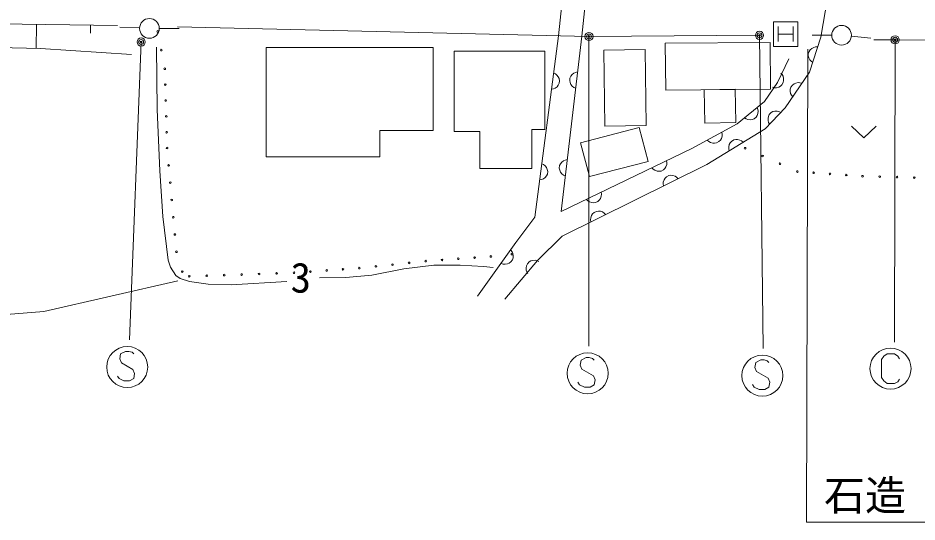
# Model space of a CAD drawing. Units: millimetres, scale not verified. Extents: x 40000 to 680000, y 20000 to 380000.
# Drawn here: x 311031 to 365834, y 262293 to 292990 of the extents above; entities that cross this region are included whole.
import ezdxf
from ezdxf.enums import TextEntityAlignment as Align

# ---------------------------------------------------------------- set-up
doc = ezdxf.new("R2010")
doc.units = ezdxf.units.MM
doc.header["$LTSCALE"] = 1000
for name, color, linetype, lineweight in [('M-BGD', 7, 'Continuous', 13), ('M-BGD-EXST', 7, 'Continuous', 13), ('M-STR-HTXT', 7, 'Continuous', 13)]:
    doc.layers.add(name, color=color, linetype=linetype, lineweight=lineweight)
doc.styles.add('ＭＳ ゴシック', font='')
doc.styles.get('ＭＳ ゴシック').set_extended_font_data('MS Gothic')

msp = doc.modelspace()

# ---------------------------------------------------------------- linework, layer by layer
at = {"layer": 'M-BGD'}
for p, q in [((344850, 300039), (343970, 291908)), ((345403, 291874), (346215, 300017)), ((361128, 298805), (359971, 291813)), ((307215, 292657), (317103, 292532)), ((312159, 292594), (312141, 291141)), ((315455, 292552), (315449, 292068)), ((318447, 292384), (317249, 292438)), ((319647, 292356), (320847, 292356)), ((320760, 292460), (345837, 291864)), ((343970, 291908), (342534, 280857)), ((344140, 281201), (345403, 291874)), ((345837, 291864), (356234, 291935)), ((359283, 289690), (359971, 291813)), ((360635, 291942), (359435, 291942)), ((361832, 291883), (363026, 291763)), ((363207, 291662), (364498, 291662)), ((364498, 291662), (384456, 291460)), ((304958, 291314), (312397, 291134)), ((312397, 291134), (317954, 290776)), ((336345, 291201), (326166, 291201)), ((326166, 291201), (326166, 284542)), ((336345, 286141), (336345, 291201)), ((349267, 291063), (346743, 291034)), ((346743, 291034), (346797, 286410)), ((349321, 286439), (349267, 291063)), ((356881, 291507), (350487, 291448)), ((350487, 291448), (350513, 288599)), ((356907, 288657), (356881, 291507)), ((359327, 291059), (359252, 290957)), ((359415, 291136), (359327, 291059)), ((359541, 291200), (359415, 291136)), ((359655, 291226), (359541, 291200)), ((359781, 291227), (359655, 291226)), ((343144, 290969), (337618, 290969)), ((337618, 290969), (337618, 286083)), ((343144, 286199), (343144, 290969)), ((358021, 290493), (357332, 289059)), ((359252, 290957), (359203, 290805)), ((359203, 290805), (359204, 290678)), ((359204, 290678), (359230, 290565)), ((359230, 290565), (359294, 290439)), ((359294, 290439), (359371, 290351)), ((359371, 290351), (359473, 290276)), ((343789, 289586), (343675, 289641)), ((343881, 289514), (343789, 289586)), ((343967, 289401), (343881, 289514)), ((344014, 289295), (343967, 289401)), ((344733, 289449), (344680, 289334)), ((344805, 289541), (344733, 289449)), ((344916, 289629), (344805, 289541)), ((345022, 289677), (344916, 289629)), ((345146, 289702), (345022, 289677)), ((357609, 289541), (357525, 289636)), ((357666, 289439), (357609, 289541)), ((357702, 289302), (357666, 289439)), ((357791, 287511), (359283, 289690)), ((343890, 288806), (343962, 288898)), ((343962, 288898), (344017, 289012)), ((344038, 289170), (344014, 289295)), ((344017, 289012), (344038, 289170)), ((344680, 289334), (344661, 289176)), ((344661, 289176), (344686, 289052)), ((344686, 289052), (344734, 288945)), ((344734, 288945), (344822, 288834)), ((344822, 288834), (344914, 288763)), ((357332, 289059), (356529, 287912)), ((357402, 288783), (357504, 288839)), ((357504, 288839), (357599, 288923)), ((357599, 288923), (357679, 289062)), ((357679, 289062), (357704, 289186)), ((357704, 289186), (357702, 289302)), ((358236, 288904), (358145, 288772)), ((358336, 288980), (358236, 288904)), ((358442, 289029), (358336, 288980)), ((358581, 289055), (358442, 289029)), ((358698, 289048), (358581, 289055)), ((358819, 289013), (358698, 289048)), ((343546, 288649), (343671, 288674)), ((343671, 288674), (343778, 288720)), ((343778, 288720), (343890, 288806)), ((344914, 288763), (345029, 288709)), ((350513, 288599), (356907, 288657)), ((354758, 288649), (352866, 288620)), ((352866, 288620), (352897, 286592)), ((354789, 286621), (354758, 288649)), ((357025, 288770), (357149, 288744)), ((357149, 288744), (357265, 288746)), ((357265, 288746), (357402, 288783)), ((358110, 288650), (358104, 288534)), ((358104, 288534), (358130, 288395)), ((358145, 288772), (358110, 288650)), ((358130, 288395), (358178, 288289)), ((358178, 288289), (358255, 288188)), ((356529, 287912), (354866, 286536)), ((356129, 287425), (356083, 287543)), ((356094, 287059), (356133, 287169)), ((356146, 287309), (356129, 287425)), ((356133, 287169), (356146, 287309)), ((356587, 286249), (357791, 287511)), ((356941, 287228), (356830, 287112)), ((357052, 287287), (356941, 287228)), ((357165, 287318), (357052, 287287)), ((357306, 287321), (357165, 287318)), ((357420, 287295), (357306, 287321)), ((357534, 287241), (357420, 287295)), ((352897, 286592), (354789, 286621)), ((355313, 286905), (355420, 286838)), ((355420, 286838), (355530, 286799)), ((355530, 286799), (355671, 286786)), ((355671, 286786), (355786, 286804)), ((355786, 286804), (355904, 286849)), ((355904, 286849), (356027, 286951)), ((356027, 286951), (356094, 287059)), ((356776, 286997), (356750, 286884)), ((356750, 286884), (356754, 286742)), ((356754, 286742), (356785, 286630)), ((356830, 287112), (356776, 286997)), ((356785, 286630), (356844, 286518)), ((333088, 284542), (333088, 286141)), ((333088, 286141), (336345, 286141)), ((337618, 286083), (339189, 286083)), ((339189, 286083), (339189, 283815)), ((342358, 283815), (342358, 286199)), ((342358, 286199), (343144, 286199)), ((348905, 286320), (345330, 285390)), ((346797, 286410), (349321, 286439)), ((349441, 284257), (348905, 286320)), ((354866, 286536), (352113, 285044)), ((353031, 284069), (356587, 286249)), ((361834, 286409), (362584, 285689)), ((362584, 285689), (363334, 286409)), ((353050, 285552), (353142, 285465)), ((353760, 285459), (353846, 285551)), ((353846, 285551), (353906, 285651)), ((353906, 285651), (353946, 285787)), ((353951, 285903), (353929, 286028)), ((353946, 285787), (353951, 285903)), ((354657, 285559), (354521, 285475)), ((354781, 285587), (354657, 285559)), ((354897, 285589), (354781, 285587)), ((355035, 285556), (354897, 285589)), ((355138, 285502), (355035, 285556)), ((352113, 285044), (344140, 281201)), ((345330, 285390), (345867, 283327)), ((353142, 285465), (353242, 285406)), ((353242, 285406), (353378, 285366)), ((353378, 285366), (353495, 285360)), ((353495, 285360), (353619, 285382)), ((353619, 285382), (353760, 285459)), ((354386, 285275), (354353, 285137)), ((354353, 285137), (354354, 285021)), ((354354, 285021), (354382, 284898)), ((354440, 285378), (354386, 285275)), ((354521, 285475), (354440, 285378)), ((355235, 285420), (355138, 285502)), ((326166, 284542), (333088, 284542)), ((343071, 284060), (342957, 284116)), ((343162, 283988), (343071, 284060)), ((343249, 283876), (343162, 283988)), ((344048, 283998), (344029, 283839)), ((344102, 284113), (344048, 283998)), ((344173, 284205), (344102, 284113)), ((344284, 284292), (344173, 284205)), ((344197, 279710), (353031, 284069)), ((344391, 284340), (344284, 284292)), ((344514, 284366), (344391, 284340)), ((345867, 283327), (349441, 284257)), ((350465, 283828), (350529, 283925)), ((350529, 283925), (350575, 284059)), ((350586, 284175), (350570, 284301)), ((350575, 284059), (350586, 284175)), ((339189, 283815), (342358, 283815)), ((343171, 283281), (343244, 283372)), ((343244, 283372), (343299, 283486)), ((343295, 283769), (343249, 283876)), ((343320, 283645), (343295, 283769)), ((343299, 283486), (343320, 283645)), ((344029, 283839), (344055, 283715)), ((344055, 283715), (344103, 283609)), ((344103, 283609), (344190, 283498)), ((344190, 283498), (344282, 283427)), ((344282, 283427), (344397, 283373)), ((349669, 283866), (349757, 283776)), ((349757, 283776), (349855, 283712)), ((349855, 283712), (349988, 283665)), ((349988, 283665), (350104, 283654)), ((350104, 283654), (350230, 283670)), ((350230, 283670), (350374, 283740)), ((350374, 283740), (350465, 283828)), ((350708, 283391), (350565, 283320)), ((350833, 283409), (350708, 283391)), ((350950, 283399), (350833, 283409)), ((351084, 283354), (350950, 283399)), ((351182, 283290), (351084, 283354)), ((342828, 283124), (342952, 283148)), ((342952, 283148), (343059, 283195)), ((343059, 283195), (343171, 283281)), ((350366, 283000), (350357, 282883)), ((350357, 282883), (350374, 282758)), ((350412, 283133), (350366, 283000)), ((350475, 283232), (350412, 283133)), ((350565, 283320), (350475, 283232)), ((351271, 283201), (351182, 283290)), ((346600, 282254), (346583, 282379)), ((346589, 282137), (346600, 282254)), ((345683, 281945), (345771, 281854)), ((345771, 281854), (345868, 281790)), ((345868, 281790), (346002, 281743)), ((346002, 281743), (346118, 281733)), ((346118, 281733), (346243, 281749)), ((346243, 281749), (346387, 281818)), ((346387, 281818), (346478, 281906)), ((346478, 281906), (346542, 282004)), ((346542, 282004), (346589, 282137)), ((346148, 281141), (346058, 281052)), ((346291, 281212), (346148, 281141)), ((346417, 281229), (346291, 281212)), ((346533, 281219), (346417, 281229)), ((346667, 281174), (346533, 281219)), ((346765, 281111), (346667, 281174)), ((342534, 280857), (341387, 279308)), ((345949, 280820), (345940, 280704)), ((345940, 280704), (345957, 280578)), ((345995, 280954), (345949, 280820)), ((346058, 281052), (345995, 280954)), ((346854, 281021), (346765, 281111)), ((342706, 278218), (344197, 279710)), ((341387, 279308), (339035, 276039)), ((341152, 278750), (341078, 278852)), ((341197, 278642), (341152, 278750)), ((341219, 278503), (341197, 278642)), ((341209, 278386), (341219, 278503)), ((340490, 278043), (340611, 278005)), ((340611, 278005), (340727, 277995)), ((340698, 275867), (342706, 278218)), ((340727, 277995), (340867, 278017)), ((340867, 278017), (340974, 278063)), ((340974, 278063), (341077, 278136)), ((341077, 278136), (341171, 278266)), ((341171, 278266), (341209, 278386)), ((342032, 277896), (342009, 277782)), ((342083, 278012), (342032, 277896)), ((342191, 278130), (342083, 278012)), ((342301, 278192), (342191, 278130)), ((342413, 278225), (342301, 278192)), ((342554, 278232), (342413, 278225)), ((342669, 278209), (342554, 278232)), ((342784, 278158), (342669, 278209)), ((342009, 277782), (342016, 277641)), ((342016, 277641), (342049, 277529)), ((342049, 277529), (342111, 277418)), ((312609, 275108), (320765, 276990)), ((303736, 274391), (312609, 275108))]:
    msp.add_line(p, q, dxfattribs=at)
for points in [[(319473, 291220), (319520, 287420), (319671, 283690), (319856, 280895), (320177, 278237), (320333, 277823), (320661, 277316), (320911, 277126), (321483, 276933), (322631, 276786), (324019, 276729), (327425, 276950)], [(329413, 277163), (331017, 277190), (332592, 277333), (334558, 277706), (336386, 277942), (337989, 277944), (339401, 277852), (339992, 277802)]]:
    msp.add_lwpolyline(points, dxfattribs=at)
for centre, radius in [((319047, 292356), 600), ((319554, 292168), 50), ((361235, 291942), 600), ((319767, 291032), 50), ((319980, 289896), 50), ((320008, 288931), 50), ((320037, 287965), 50), ((320065, 287000), 50), ((320093, 286034), 50), ((320122, 285068), 50), ((355357, 285058), 50), ((356417, 284585), 50), ((320216, 284015), 50), ((357478, 284112), 50), ((358538, 283638), 50), ((359532, 283567), 50), ((360526, 283496), 50), ((361520, 283425), 50), ((362514, 283354), 50), ((363565, 283326), 50), ((364615, 283297), 50), ((320311, 282962), 50), ((365666, 283269), 50), ((320406, 281909), 50), ((320500, 280856), 50), ((320595, 279803), 50), ((320690, 278750), 50), ((338865, 278395), 50), ((339859, 278466), 50), ((341137, 278608), 50), ((332848, 277862), 50), ((333860, 277969), 50), ((334872, 278075), 50), ((335884, 278182), 50), ((336878, 278253), 50), ((337872, 278324), 50), ((321045, 277543), 50), ((321471, 277259), 50), ((322536, 277294), 50), ((323601, 277330), 50), ((324666, 277365), 50), ((325731, 277401), 50), ((326796, 277436), 50), ((327861, 277472), 50), ((328855, 277543), 50), ((329849, 277614), 50), ((330843, 277685), 50), ((331837, 277756), 50)]:
    msp.add_circle(centre, radius, dxfattribs=at)
at = {"layer": 'M-BGD-EXST'}
for p, q in [((357077, 291263), (357077, 292763)), ((357077, 292763), (358577, 292763)), ((358577, 292763), (358577, 291263)), ((357377, 292463), (357377, 291563)), ((358277, 292463), (358277, 291563)), ((345837, 291864), (345837, 273007)), ((356234, 291935), (356449, 272863)), ((357377, 292013), (358277, 292013)), ((364498, 291662), (364452, 273248)), ((318537, 291528), (317820, 273388)), ((358577, 291263), (357077, 291263)), ((317289, 272532), (317239, 272232)), ((317589, 272682), (317289, 272532)), ((317789, 272682), (317589, 272682)), ((317989, 272632), (317789, 272682)), ((318089, 272532), (317989, 272632)), ((363817, 272387), (363667, 272187)), ((364017, 272537), (363817, 272387)), ((364467, 272537), (364017, 272537)), ((364667, 272387), (364467, 272537)), ((364767, 272237), (364667, 272387)), ((317239, 272232), (317339, 271982)), ((317339, 271982), (318039, 271582)), ((345357, 272153), (345307, 271853)), ((345307, 271853), (345407, 271603)), ((345657, 272303), (345357, 272153)), ((345857, 272303), (345657, 272303)), ((346057, 272253), (345857, 272303)), ((346157, 272153), (346057, 272253)), ((356007, 272011), (355957, 271711)), ((356307, 272161), (356007, 272011)), ((356507, 272161), (356307, 272161)), ((356707, 272111), (356507, 272161)), ((356807, 272011), (356707, 272111)), ((363667, 272187), (363667, 271087)), ((318039, 271582), (318139, 271332)), ((318139, 271332), (318089, 271032)), ((345407, 271603), (346107, 271203)), ((355957, 271711), (356057, 271461)), ((356057, 271461), (356757, 271061)), ((317189, 271032), (317089, 271182)), ((317489, 270882), (317189, 271032)), ((317839, 270882), (317489, 270882)), ((318089, 271032), (317839, 270882)), ((345257, 270653), (345157, 270803)), ((346107, 271203), (346207, 270953)), ((346207, 270953), (346157, 270653)), ((356757, 271061), (356857, 270811)), ((356857, 270811), (356807, 270511)), ((363667, 271087), (363817, 270887)), ((363817, 270887), (364017, 270737)), ((364017, 270737), (364467, 270737)), ((364467, 270737), (364667, 270837)), ((364667, 270837), (364767, 270987)), ((345557, 270503), (345257, 270653)), ((345907, 270503), (345557, 270503)), ((346157, 270653), (345907, 270503)), ((355907, 270511), (355807, 270661)), ((356207, 270361), (355907, 270511)), ((356557, 270361), (356207, 270361)), ((356807, 270511), (356557, 270361))]:
    msp.add_line(p, q, dxfattribs=at)
for centre, radius in [((345837, 291864), 250), ((356234, 291935), 250), ((318537, 291528), 250), ((318537, 291528), 150), ((318537, 291528), 50), ((345837, 291864), 150), ((345837, 291864), 50), ((356234, 291935), 150), ((356234, 291935), 50), ((364498, 291662), 250), ((364498, 291662), 150), ((364498, 291662), 50), ((317689, 271732), 1250), ((345757, 271353), 1250), ((356407, 271211), 1250), ((364217, 271637), 1250)]:
    msp.add_circle(centre, radius, dxfattribs=at)
at = {"layer": 'M-STR-HTXT'}
for p, q in [((359173, 291090), (359098, 262293)), ((359098, 262293), (396069, 262293))]:
    msp.add_line(p, q, dxfattribs=at)

# ---------------------------------------------------------------- texts
at = {"layer": 'M-BGD', "style": 'ＭＳ ゴシック'}
msp.add_text('3', height=1833, dxfattribs=at).set_placement((327650, 275713), align=Align.BOTTOM_LEFT)
at = {"layer": 'M-STR-HTXT', "style": 'ＭＳ ゴシック'}
msp.add_text('石造 L=7.4 W=1.4 H=0.8', height=1833, dxfattribs=at).set_placement((360167, 262442), align=Align.BOTTOM_LEFT)

doc.saveas('drawing.dxf')
